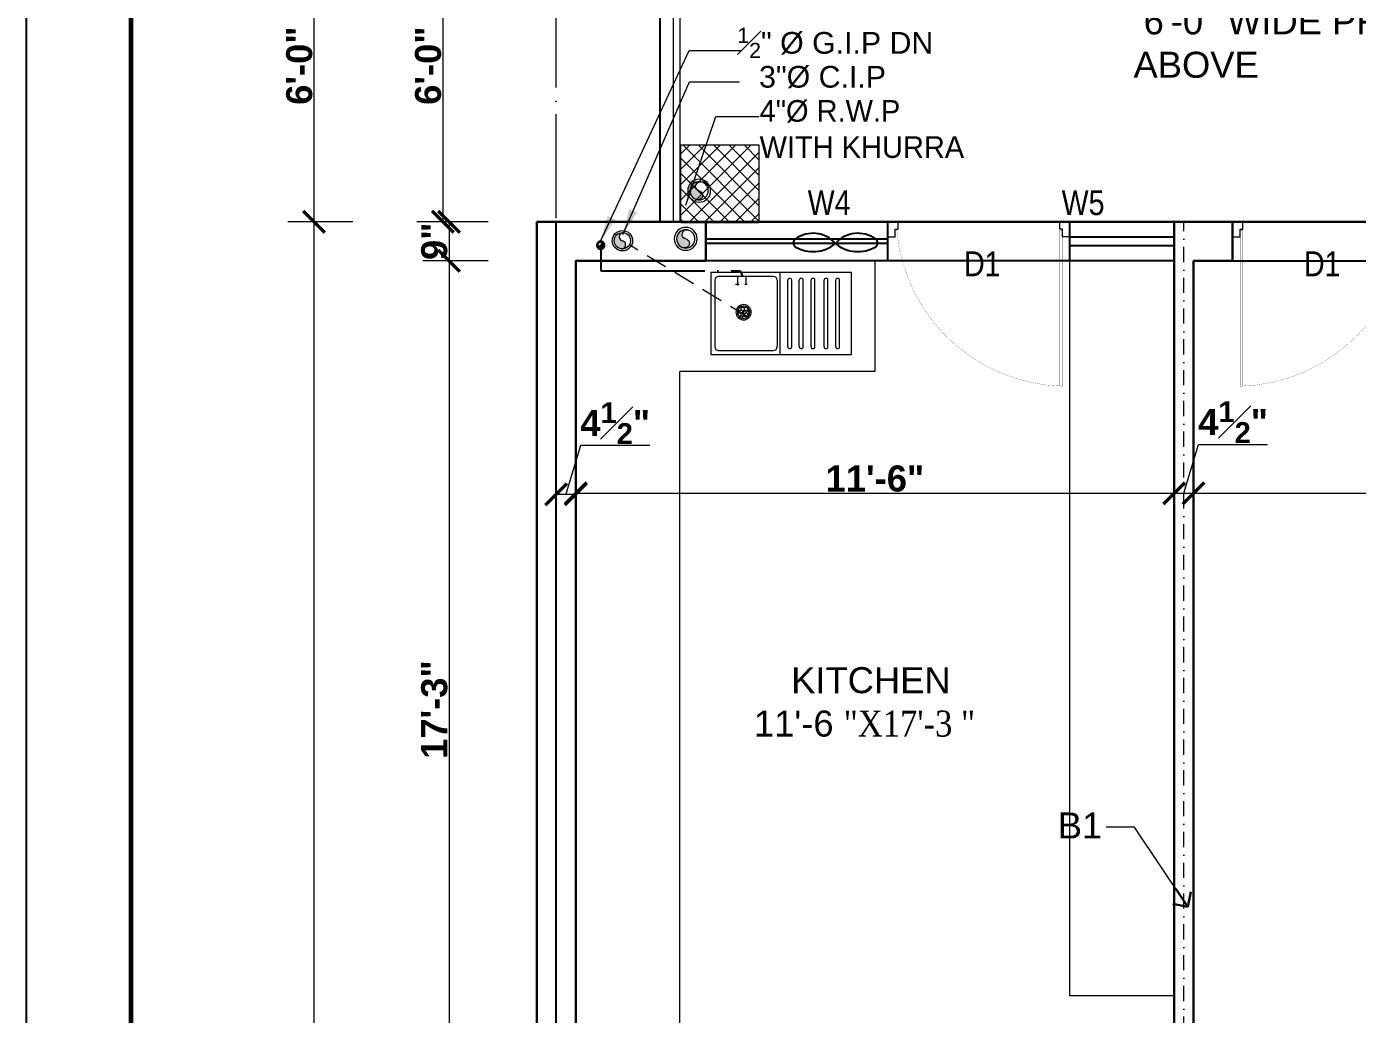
# Model space of a CAD drawing. Header units: feet. Extents: x 18471 to 30550, y -13540 to -11719.
# Drawn here: x 20520.5 to 20827.5, y -12748.4 to -12520.7 of the extents above; entities that cross this region are included whole.
import ezdxf

# ---------------------------------------------------------------- set-up
doc = ezdxf.new("R2010")
doc.units = ezdxf.units.FT
doc.header["$MEASUREMENT"] = 0
doc.header["$PDMODE"] = 2
for name, pattern in [('ACAD_ISO04W100', [30, 24, -3, 0, -3]), ('DASHDOT', [1, 0.5, -0.25, 0, -0.25]), ('DASHED', [0.75, 0.5, -0.25])]:
    doc.linetypes.add(name, pattern=pattern)
doc.layers.get('0').update_dxf_attribs({"lineweight": 30})
for name, color, linetype, lineweight in [('BEAM', 3, 'Continuous', 15), ('center line', 253, 'ACAD_ISO04W100', 5), ('CWS', 94, 'Continuous', 9), ('DIM', 7, 'Continuous', 18), ('DOOR', 32, 'Continuous', 13), ('FIX', 212, 'Continuous', 13), ('Flooring', 160, 'Continuous', 15), ('HATCH', 9, 'Continuous', 20), ('JOINERY TEXT', 193, 'Continuous', 0), ('P-SOIL', 6, 'Continuous', 18), ('P-WASTE', 130, 'Continuous', 18), ('PL-C.W.S', 90, 'ACAD_ISO04W100', 25), ('PLANTERS', 58, 'Continuous', 13), ('pub health ser', 22, 'Continuous', 30), ('SANTRY TEXT', 174, 'Continuous', 9), ('TEXT', 7, 'Continuous', 30), ('WALL', 10, 'Continuous', 30), ('wall 2', 7, 'Continuous', 40)]:
    doc.layers.add(name, color=color, linetype=linetype, lineweight=lineweight)
doc.layers.add('BLK_1_FLR_1_BLT_UP_AREA', color=25, linetype='Continuous', true_color=0x995f4c, plot=False)
doc.layers.add('BLK_1_FLR_1_CHAJJA', color=7, linetype='Continuous')
doc.layers.add('W2', color=173, linetype='Continuous')
doc.layers.add('BLK_1_FLR_1_KITCHEN', color=4, linetype='Continuous', plot=False)
doc.layers.add('BLK_1_FLR_1_REGULAR_ROOM_1', color=1, linetype='Continuous', plot=False)
doc.styles.add('AR. TEXT 01', font='arialbd.ttf')
doc.styles.add('DIM TEXT', font='GOTHIC.TTF', dxfattribs={"height": 5})
doc.styles.add('p.h tex', font='techb___.ttf')
doc.styles.add('PLUMBING', font='gbeitc.shx', dxfattribs={"height": 550})
doc.styles.get("Standard").update_dxf_attribs({"font": 'ARIALN.TTF'})
doc.styles.add('TEX02', font='GARA.TTF')
doc.dimstyles.new('DIM 50', dxfattribs={"dimtxt": 6, "dimasz": 3, "dimexe": 6, "dimexo": 4, "dimgap": 0.3125, "dimtad": 1, "dimzin": 3, "dimdsep": 46, "dimlunit": 4, "dimtxsty": 'AR. TEXT 01', "dimblk": 'DOT', "dimcen": 0.09, "dimclrd": 5, "dimclre": 5, "dimclrt": 5, "dimazin": 0, "dimtfac": 0.8, "dimtofl": 0, "dimtmove": 1, "dimatfit": 3, "dimfxl": 6, "dimfxlon": 1, "dimfrac": 1, "dimtolj": 1, "dimtzin": 0, "dimlwd": -1, "dimlwe": -1, "dimarcsym": 1})
doc.dimstyles.new('STANDARD$7', dxfattribs={"dimtxt": 400, "dimasz": 400, "dimexe": 50, "dimexo": 0, "dimgap": 100, "dimtad": 0, "dimdec": 0, "dimzin": 0, "dimdsep": 46, "dimtxsty": 'PLUMBING', "dimcen": 0, "dimdle": 50, "dimse1": 1, "dimse2": 1, "dimclrd": 256, "dimclre": 63, "dimclrt": 256, "dimadec": 0, "dimazin": 0, "dimtfac": 1, "dimtdec": 0, "dimtofl": 0, "dimtmove": 0, "dimatfit": 3, "dimldrblk": 'OPEN90', "dimfxl": 1, "dimtolj": 1, "dimtzin": 0, "dimlwd": -1, "dimlwe": -1, "dimarcsym": 0})

# ---------------------------------------------------------------- blocks, each defined once
blk = doc.blocks.new('ghhj')
at = {"layer": 'FIX'}
for p, q in [((-120.7944900851553, -5033.680876790927), (-120.7944900851553, -5069.680876790926)), ((-99.7944900851553, -5033.680876790927), (-120.7944900851553, -5033.680876790927)), ((-120.7944900851553, -5033.680876790927), (-120.7944900851553, -5040.555241967307)), ((-119.7944900851553, -5035.680876790927), (-119.7944900851553, -5049.680876790927)), ((-101.7944900851553, -5034.680876790927), (-118.7944900851553, -5034.680876790927)), ((-100.7944900851553, -5049.680876790927), (-100.7944900851553, -5035.680876790927)), ((-99.7944900851553, -5069.680876790926), (-99.7944900851553, -5033.680876790927)), ((-102.7523588068679, -5040.03321162785), (-102.7523588068679, -5040.904870218167)), ((-100.7944900851553, -5040.470543009742), (-103.0852727512383, -5040.470543009742)), ((-102.7523588068679, -5042.680876790927), (-102.8205533880254, -5042.680876790927)), ((-102.7523588068679, -5042.384141292362), (-102.7523588068679, -5042.988281246107)), ((-100.7944900851553, -5042.680876790927), (-102.7523588068679, -5042.680876790927)), ((-102.7523588068679, -5042.988281246107), (-102.7523588068679, -5042.988281246107)), ((-120.7944900851553, -5051.402762020049), (-99.7944900851553, -5051.402762020049)), ((-101.7944900851553, -5050.680876790927), (-118.7944900851553, -5050.680876790927)), ((-118.7944900851553, -5053.402762020049), (-101.7944900851548, -5053.402762020049)), ((-118.7944900851553, -5054.402762020049), (-101.7944900851548, -5054.402762020049)), ((-118.7944900851553, -5056.346803588344), (-101.7944900851548, -5056.346803588344)), ((-118.7944900851553, -5057.346803588345), (-101.7944900851548, -5057.346803588345)), ((-118.7944900851553, -5059.346803588344), (-101.7944900851548, -5059.346803588344)), ((-118.7944900851553, -5060.346803588345), (-101.7944900851548, -5060.346803588345)), ((-118.7944900851553, -5062.680876790927), (-101.7944900851548, -5062.680876790927)), ((-118.7944900851553, -5063.680876790927), (-101.7944900851548, -5063.680876790927)), ((-118.7944900851553, -5065.680876790927), (-101.7944900851548, -5065.680876790927)), ((-118.7944900851553, -5066.680876790927), (-101.7944900851548, -5066.680876790927)), ((-120.7944900851553, -5069.680876790926), (-99.7944900851553, -5069.680876790926))]:
    blk.add_line(p, q, dxfattribs=at)
blk.add_circle((-110.2944900851553, -5042.680876790927), 0.8, dxfattribs=at)
for centre, radius, start, end in [((-118.7944900851553, -5035.680876790927), 1, 90, 180), ((-101.7944900851553, -5035.680876790927), 1, 0, 90), ((-118.7944900851553, -5049.680876790927), 1, 180, 270), ((-101.7944900851553, -5049.680876790927), 1, 270, 0), ((-118.7944900851553, -5053.902762020047), 0.5, 90, 270), ((-101.7944900851548, -5053.902762020047), 0.5, 270, 90), ((-118.7944900851553, -5056.846803588344), 0.5, 90, 270), ((-101.7944900851548, -5056.846803588344), 0.5, 270, 90), ((-118.7944900851553, -5059.846803588344), 0.5000000000000142, 90, 270), ((-101.7944900851548, -5059.846803588344), 0.5000000000000142, 270, 90), ((-118.7944900851553, -5063.180876790926), 0.5, 90, 270), ((-101.7944900851548, -5063.180876790926), 0.5, 270, 90), ((-118.7944900851553, -5066.180876790927), 0.5, 90, 270), ((-101.7944900851548, -5066.180876790927), 0.5, 270, 90)]:
    blk.add_arc(centre, radius, start, end, dxfattribs=at)
blk = doc.blocks.new('_ArchTick')
at = {"color": 0, "linetype": 'ByBlock', "const_width": 0.15}
blk.add_lwpolyline([(-0.5, -0.5), (0.5, 0.5)], dxfattribs=at)
blk = doc.blocks.new('*D141')
at = {"layer": 'Defpoints', "color": 0, "ltscale": 5, "transparency": 16777216}
for p in [(20666.68114544763, -12493.65837288), (20616.53143201196, -12565.65837287716), (20668.68114544765, -12565.65837287716)]:
    blk.add_point(p, dxfattribs=at)
at = {"layer": 'DIM', "ltscale": 5, "transparency": 16777216}
for p, q in [((20625.53143201196, -12493.65837288), (20610.53143201196, -12493.65837288)), ((20616.53143201196, -12493.65837288), (20616.53143201196, -12565.65837287716)), ((20625.53143201196, -12565.65837287716), (20610.53143201196, -12565.65837287716))]:
    blk.add_line(p, q, dxfattribs=at)
at = {"layer": 'DIM', "ltscale": 5, "transparency": 16777216, "xscale": 5, "yscale": 5, "zscale": 5}
for p, rotation in [((20616.53143201196, -12493.65837288), 90), ((20616.53143201196, -12565.65837287716), 270)]:
    blk.add_blockref('_ArchTick', p, dxfattribs=dict(at, rotation=rotation))
at = {"layer": 'DIM', "ltscale": 5, "transparency": 16777216, "insert": (20613.15549408562, -12529.65837287858), "char_height": 6, "attachment_point": 5, "rotation": 90, "style": 'AR. TEXT 01'}
blk.add_mtext('\\A1;6\'-0"', dxfattribs=at)
blk = doc.blocks.new('*D142')
at = {"layer": 'Defpoints', "color": 0, "ltscale": 5, "transparency": 16777216}
for p in [(20668.68114544765, -12565.65837287716), (20617.96261338451, -12574.65837287714), (20654.33705230996, -12574.65837287714)]:
    blk.add_point(p, dxfattribs=at)
at = {"layer": 'DIM', "ltscale": 5, "transparency": 16777216}
for p, q in [((20626.96261338452, -12565.65837287716), (20611.96261338452, -12565.65837287716)), ((20617.96261338451, -12565.65837287716), (20617.96261338451, -12574.65837287714)), ((20626.96261338452, -12574.65837287714), (20611.96261338452, -12574.65837287714))]:
    blk.add_line(p, q, dxfattribs=at)
at = {"layer": 'DIM', "ltscale": 5, "transparency": 16777216, "xscale": 5, "yscale": 5, "zscale": 5}
for p, rotation in [((20617.96261338451, -12565.65837287716), 90), ((20617.96261338451, -12574.65837287714), 270)]:
    blk.add_blockref('_ArchTick', p, dxfattribs=dict(at, rotation=rotation))
at = {"layer": 'DIM', "ltscale": 5, "transparency": 16777216, "insert": (20614.58462907346, -12570.15837287716), "char_height": 6, "attachment_point": 5, "rotation": 90, "style": 'AR. TEXT 01'}
blk.add_mtext('\\A1;9"', dxfattribs=at)
blk = doc.blocks.new('*D143')
at = {"layer": 'Defpoints', "color": 0, "ltscale": 5, "transparency": 16777216}
for p in [(20654.33705230997, -12574.65837287714), (20617.96261338455, -12781.65837287998), (20665.18114544765, -12781.65837287998)]:
    blk.add_point(p, dxfattribs=at)
at = {"layer": 'DIM', "ltscale": 5, "transparency": 16777216}
for p, q in [((20626.96261338455, -12574.65837287714), (20611.96261338455, -12574.65837287714)), ((20617.96261338455, -12574.65837287714), (20617.96261338455, -12781.65837287998)), ((20626.96261338455, -12781.65837287998), (20611.96261338455, -12781.65837287998))]:
    blk.add_line(p, q, dxfattribs=at)
at = {"layer": 'DIM', "ltscale": 5, "transparency": 16777216, "xscale": 5, "yscale": 5, "zscale": 5}
for p, rotation in [((20617.96261338455, -12574.65837287714), 90), ((20617.96261338455, -12781.65837287998), 270)]:
    blk.add_blockref('_ArchTick', p, dxfattribs=dict(at, rotation=rotation))
at = {"layer": 'DIM', "ltscale": 5, "transparency": 16777216, "insert": (20614.58667545821, -12678.15837287857), "char_height": 6, "attachment_point": 5, "rotation": 90, "style": 'AR. TEXT 01'}
blk.add_mtext('\\A1;17\'-3"', dxfattribs=at)
blk = doc.blocks.new('*D161')
at = {"layer": 'Defpoints', "color": 0, "transparency": 16777216}
for p in [(20666.68114544762, -12493.65837288), (20586.81777401278, -12565.65837287715), (20668.68114544764, -12565.65837287715)]:
    blk.add_point(p, dxfattribs=at)
at = {"layer": 'DIM', "ltscale": 5, "transparency": 16777216}
for p, q in [((20595.81777401278, -12493.65837288), (20580.81777401278, -12493.65837288)), ((20586.81777401278, -12493.65837288), (20586.81777401278, -12565.65837287715)), ((20595.81777401278, -12565.65837287715), (20580.81777401278, -12565.65837287715))]:
    blk.add_line(p, q, dxfattribs=at)
at = {"layer": 'DIM', "transparency": 16777216, "xscale": 5, "yscale": 5, "zscale": 5}
for p, rotation in [((20586.81777401278, -12493.65837288), 90), ((20586.81777401278, -12565.65837287715), 270)]:
    blk.add_blockref('_ArchTick', p, dxfattribs=dict(at, rotation=rotation))
at = {"layer": 'DIM', "transparency": 16777216, "insert": (20583.44527401278, -12529.65837287857), "char_height": 6, "attachment_point": 5, "rotation": 90, "style": 'AR. TEXT 01'}
blk.add_mtext('\\A1;6\'-0"', dxfattribs=at)
blk = doc.blocks.new('*D162')
at = {"layer": 'Defpoints', "color": 0, "ltscale": 5, "transparency": 16777216}
for p in [(20668.68114544765, -12565.65837287716), (20586.81777401284, -12988.65837288003), (20638.18114544763, -12988.65837288003)]:
    blk.add_point(p, dxfattribs=at)
at = {"layer": 'DIM', "ltscale": 5, "transparency": 16777216}
for p, q in [((20595.81777401284, -12565.65837287716), (20580.81777401284, -12565.65837287716)), ((20586.81777401284, -12565.65837287716), (20586.81777401284, -12988.65837288003)), ((20595.81777401284, -12988.65837288003), (20580.81777401284, -12988.65837288003))]:
    blk.add_line(p, q, dxfattribs=at)
at = {"layer": 'DIM', "ltscale": 5, "transparency": 16777216, "xscale": 5, "yscale": 5, "zscale": 5}
for p, rotation in [((20586.81777401284, -12565.65837287716), 90), ((20586.81777401284, -12988.65837288003), 270)]:
    blk.add_blockref('_ArchTick', p, dxfattribs=dict(at, rotation=rotation))
at = {"layer": 'DIM', "ltscale": 5, "transparency": 16777216, "insert": (20583.4418360865, -12777.1583728786), "char_height": 6, "attachment_point": 5, "rotation": 90, "style": 'AR. TEXT 01'}
blk.add_mtext('\\A1;35\'-3"', dxfattribs=at)
blk = doc.blocks.new('*D168')
at = {"layer": 'Defpoints', "color": 0, "transparency": 16777216}
for p in [(21001.18114544762, -12430.77846358907), (21001.18114544762, -12558.51330703618), (20642.68114544762, -12565.65837287717)]:
    blk.add_point(p, dxfattribs=at)
at = {"layer": 'DIM', "ltscale": 5, "transparency": 16777216}
for p, q in [((20642.68114544762, -12439.77846358907), (20642.68114544762, -12424.77846358907)), ((21001.18114544762, -12439.77846358907), (21001.18114544762, -12424.77846358907)), ((20642.68114544762, -12430.77846358907), (21001.18114544762, -12430.77846358907))]:
    blk.add_line(p, q, dxfattribs=at)
at = {"layer": 'DIM', "transparency": 16777216, "xscale": 5, "yscale": 5, "zscale": 5, "rotation": 180}
blk.add_blockref('_ArchTick', (20642.68114544762, -12430.77846358907), dxfattribs=at)
at = {"layer": 'DIM', "transparency": 16777216, "xscale": 5, "yscale": 5, "zscale": 5}
blk.add_blockref('_ArchTick', (21001.18114544762, -12430.77846358907), dxfattribs=at)
at = {"layer": 'DIM', "transparency": 16777216, "insert": (20821.93114544762, -12425.59456358907), "char_height": 6, "attachment_point": 5, "style": 'AR. TEXT 01'}
blk.add_mtext('\\A1;29\'-10{\\H0.800000x;\\S1#2;}"', dxfattribs=at)
blk = doc.blocks.new('*D170')
at = {"layer": 'Defpoints', "color": 0, "ltscale": 5, "transparency": 16777216}
for p in [(21227.68114544762, -12404.7890254763), (21227.68114544762, -12556.33949283584), (20642.68114544762, -12602.67774282329)]:
    blk.add_point(p, dxfattribs=at)
at = {"layer": 'DIM', "ltscale": 5, "transparency": 16777216}
for p, q in [((20642.68114544762, -12413.7890254763), (20642.68114544762, -12398.7890254763)), ((21227.68114544762, -12413.7890254763), (21227.68114544762, -12398.7890254763)), ((20642.68114544762, -12404.7890254763), (21227.68114544762, -12404.7890254763))]:
    blk.add_line(p, q, dxfattribs=at)
at = {"layer": 'DIM', "ltscale": 5, "transparency": 16777216, "xscale": 5, "yscale": 5, "zscale": 5, "rotation": 180}
blk.add_blockref('_ArchTick', (20642.68114544762, -12404.7890254763), dxfattribs=at)
at = {"layer": 'DIM', "ltscale": 5, "transparency": 16777216, "xscale": 5, "yscale": 5, "zscale": 5}
blk.add_blockref('_ArchTick', (21227.68114544762, -12404.7890254763), dxfattribs=at)
at = {"layer": 'DIM', "ltscale": 5, "transparency": 16777216, "insert": (20935.18114544762, -12401.41104116525), "char_height": 6, "attachment_point": 5, "style": 'AR. TEXT 01'}
blk.add_mtext('\\A1;48\'-9"', dxfattribs=at)
blk = doc.blocks.new('*D171')
at = {"layer": 'Defpoints', "color": 0, "transparency": 16777216}
for p in [(20647.1811454476, -12628.50806943319), (20642.68114544762, -12636.2597767938), (20647.1811454476, -12636.2597767938)]:
    blk.add_point(p, dxfattribs=at)
at = {"layer": 'DIM', "ltscale": 5, "transparency": 16777216}
for p, q in [((20648.31609297525, -12617.22491943319), (20644.93114544761, -12628.50806943319)), ((20664.25709297525, -12617.22491943319), (20648.31609297525, -12617.22491943319)), ((20642.68114544762, -12632.2597767938), (20642.68114544762, -12622.50806943319)), ((20647.1811454476, -12632.2597767938), (20647.1811454476, -12622.50806943319)), ((20642.68114544762, -12628.50806943319), (20647.1811454476, -12628.50806943319))]:
    blk.add_line(p, q, dxfattribs=at)
at = {"layer": 'DIM', "transparency": 16777216, "xscale": 5, "yscale": 5, "zscale": 5, "rotation": 180}
blk.add_blockref('_ArchTick', (20642.68114544762, -12628.50806943319), dxfattribs=at)
at = {"layer": 'DIM', "transparency": 16777216, "xscale": 5, "yscale": 5, "zscale": 5}
blk.add_blockref('_ArchTick', (20647.1811454476, -12628.50806943319), dxfattribs=at)
at = {"layer": 'DIM', "transparency": 16777216, "insert": (20656.28659297525, -12612.09801943319), "char_height": 6, "attachment_point": 5, "style": 'AR. TEXT 01'}
blk.add_mtext('\\A1;4{\\H0.800000x;\\S1#2;}"', dxfattribs=at)
blk = doc.blocks.new('*D172')
at = {"layer": 'Defpoints', "color": 0, "ltscale": 5, "transparency": 16777216}
for p in [(20785.1811454476, -12628.28146184822), (20647.1811454476, -12636.03316920884), (20785.1811454476, -12650.87721474817)]:
    blk.add_point(p, dxfattribs=at)
at = {"layer": 'DIM', "ltscale": 5, "transparency": 16777216}
for p, q in [((20647.1811454476, -12632.03316920884), (20647.1811454476, -12622.28146184822)), ((20785.1811454476, -12637.28146184822), (20785.1811454476, -12622.28146184822)), ((20647.1811454476, -12628.28146184822), (20785.1811454476, -12628.28146184822))]:
    blk.add_line(p, q, dxfattribs=at)
at = {"layer": 'DIM', "ltscale": 5, "transparency": 16777216, "xscale": 5, "yscale": 5, "zscale": 5, "rotation": 180}
blk.add_blockref('_ArchTick', (20647.1811454476, -12628.28146184822), dxfattribs=at)
at = {"layer": 'DIM', "ltscale": 5, "transparency": 16777216, "xscale": 5, "yscale": 5, "zscale": 5}
blk.add_blockref('_ArchTick', (20785.1811454476, -12628.28146184822), dxfattribs=at)
at = {"layer": 'DIM', "ltscale": 5, "transparency": 16777216, "insert": (20716.1811454476, -12624.90552392189), "char_height": 6, "attachment_point": 5, "style": 'AR. TEXT 01'}
blk.add_mtext('\\A1;11\'-6"', dxfattribs=at)
blk = doc.blocks.new('*D173')
at = {"layer": 'Defpoints', "color": 0, "ltscale": 5, "transparency": 16777216}
for p in [(20789.68114544761, -12628.28146184822), (20785.18114544761, -12650.87721474817), (20789.68114544761, -12658.1208960263)]:
    blk.add_point(p, dxfattribs=at)
at = {"layer": 'DIM', "ltscale": 5, "transparency": 16777216}
for p, q in [((20787.43114544761, -12628.28146184822), (20790.81766403561, -12616.9930665549)), ((20790.81766403561, -12616.9930665549), (20806.76981273956, -12616.9930665549)), ((20785.18114544761, -12637.28146184822), (20785.18114544761, -12622.28146184822)), ((20789.68114544761, -12637.28146184822), (20789.68114544761, -12622.28146184822)), ((20785.18114544761, -12628.28146184822), (20789.68114544761, -12628.28146184822))]:
    blk.add_line(p, q, dxfattribs=at)
at = {"layer": 'DIM', "ltscale": 5, "transparency": 16777216, "xscale": 5, "yscale": 5, "zscale": 5, "rotation": 180}
blk.add_blockref('_ArchTick', (20785.18114544761, -12628.28146184822), dxfattribs=at)
at = {"layer": 'DIM', "ltscale": 5, "transparency": 16777216, "xscale": 5, "yscale": 5, "zscale": 5}
blk.add_blockref('_ArchTick', (20789.68114544761, -12628.28146184822), dxfattribs=at)
at = {"layer": 'DIM', "ltscale": 5, "transparency": 16777216, "insert": (20798.79373838758, -12611.86092126159), "char_height": 6, "attachment_point": 5, "style": 'AR. TEXT 01'}
blk.add_mtext('\\A1;4{\\H0.8x;\\S1#2;}"', dxfattribs=at)
blk = doc.blocks.new('*D174')
at = {"layer": 'Defpoints', "color": 0, "ltscale": 5, "transparency": 16777216}
for p in [(20927.68114544764, -12628.28146184822), (20927.68114544764, -12647.12126941966), (20789.68114544761, -12658.1208960263)]:
    blk.add_point(p, dxfattribs=at)
at = {"layer": 'DIM', "ltscale": 5, "transparency": 16777216}
for p, q in [((20789.68114544761, -12637.28146184822), (20789.68114544761, -12622.28146184822)), ((20927.68114544764, -12637.28146184822), (20927.68114544764, -12622.28146184822)), ((20789.68114544761, -12628.28146184822), (20927.68114544764, -12628.28146184822))]:
    blk.add_line(p, q, dxfattribs=at)
at = {"layer": 'DIM', "ltscale": 5, "transparency": 16777216, "xscale": 5, "yscale": 5, "zscale": 5, "rotation": 180}
blk.add_blockref('_ArchTick', (20789.68114544761, -12628.28146184822), dxfattribs=at)
at = {"layer": 'DIM', "ltscale": 5, "transparency": 16777216, "xscale": 5, "yscale": 5, "zscale": 5}
blk.add_blockref('_ArchTick', (20927.68114544764, -12628.28146184822), dxfattribs=at)
at = {"layer": 'DIM', "ltscale": 5, "transparency": 16777216, "insert": (20858.68114544763, -12624.90552392189), "char_height": 6, "attachment_point": 5, "style": 'AR. TEXT 01'}
blk.add_mtext('\\A1;11\'-6"', dxfattribs=at)
blk = doc.blocks.new('A$Cb508cf72')
at = {"layer": 'DOOR'}
for points in [[(1.593954704861969, 31.97784954943927), (1.593954704861969, 33.65484954940621), (2.1666480381682, 33.65484954940621), (2.1666480381682, 35.22784954936651), (-1.86284451e-05, 35.22784954936651), (-1.86284451e-05, 31.97784954943927), (1.593954704861969, 31.97784954943927)], [(37.4060080396448, 31.97784954943927), (37.4060080396448, 33.65484954940621), (36.83331470633857, 33.65484954940621), (36.83331470633857, 35.22784954936651), (38.99998137295188, 35.22784954936651), (38.99998137295188, 31.97784954943927), (37.4060080396448, 31.97784954943927)]]:
    blk.add_lwpolyline(points, dxfattribs=at)
at = {"layer": 'DOOR', "const_width": 0.03635174400107}
blk.add_lwpolyline([(37.11966137299896, 33.65484954940621, -0.38341128429114), (1.68249406036921, 0.01781754833064, -0.4142135623731)], format="xyb", dxfattribs=at)
blk.add_lwpolyline([(1.68249406036921, 0.01781754833064), (1.68249406036921, 33.34024954930646), (2.19304287509294, 33.34024954930646), (2.19304287509294, 0.01781754833064)], dxfattribs=at)
blk = doc.blocks.new('RWP')
at = {"layer": 'P-SOIL'}
h = blk.add_hatch(color=7, dxfattribs=at)
edge = h.paths.add_edge_path()
edge.add_ellipse((-58225.88443678952, -118219.5594493906), major_axis=(1.494147372830069, 1.494147372830069), ratio=0.9999999999971358, start_angle=35.6182046845361, end_angle=125.618203281105)
edge.add_ellipse((-58225.88443678952, -118219.5594493906), major_axis=(1.494147372827425, 1.494147372827423), ratio=0.9999999999948398, start_angle=125.618203281105, end_angle=215.6182018617833)
edge.add_ellipse((-58226.11501198305, -118220.5921985362), major_axis=(0.7482431835796156, 0.7482431835796152), ratio=0.9999999999816468, start_angle=218.8220523718932, end_angle=392.4143515007202)
edge.add_ellipse((-58225.65386160055, -118218.5267002386), major_axis=(-0.7482431836025633, 0.7482431836025631), ratio=0.9999999999430152, start_angle=-51.1779422807781, end_angle=122.41435150089211, ccw=False)
at = {"layer": 'P-SOIL', "color": 7, "extrusion": (0, 0, -1)}
for centre, major_axis, ratio, start_param, end_param in [((-58225.88443678952, -118219.5594493906), (1.867684216040422, 1.867684216040422), 0.99999999999517, 3.926990816989658, 10.21017612416924), ((-58225.88443678952, -118219.5594493906), (-1.494147372831555, 1.494147372831555), 0.9999999999934598, 5.497787143778865, 11.78097245095845), ((-58226.11501198302, -118220.5921985362), (-0.7482431836144129, 0.7482431836144129), 0.9999999999042399, 1.005059168248902, 4.258487346123779)]:
    blk.add_ellipse(centre, major_axis=major_axis, ratio=ratio, start_param=start_param, end_param=end_param, dxfattribs=at)
at = {"layer": 'P-SOIL', "color": 7, "extrusion": (0, 0, -0.9999999999999998)}
blk.add_ellipse((-58225.65386160053, -118218.5267002386), major_axis=(0.7482431836246272, 0.7482431836246272), ratio=0.99999999987498, start_param=2.575855494946888, end_param=5.829283672833697, dxfattribs=at)
blk = doc.blocks.new('_Dot')
at = {"color": 0, "linetype": 'ByBlock', "lineweight": -2}
blk.add_line((-0.5, 0), (-1, 0), dxfattribs=at)
at = {"color": 0, "linetype": 'ByBlock', "const_width": 0.5}
blk.add_lwpolyline([(-0.25, 0, 1), (0.25, 0, 1)], format="xyb", close=True, dxfattribs=at)
blk = doc.blocks.new('100')
at = {"layer": 'P-WASTE'}
blk.add_hatch(color=256, dxfattribs=at).paths.add_polyline_path([(0.3260249795212076, 1.973248008309383, 0.4142135551564638), (-1.973248001145293, 0.3260250230132442, 0.414213555159394), (-0.3260250724852085, -1.973247998235819, 0.9455893433159012), (-1.45519e-11, -5.457e-12, -0.9455892991167292)])
for radius in [2.499999999999999, 1.999999999999998]:
    blk.add_circle((2.12549e-09, -3.00588e-09), radius, dxfattribs=at)
for centre, start, end in [((0.21823989284348, 0.9774991942531398), 71.00664796697363, 257.4143515063175), ((-0.21823989285076, -0.97749919425223), 251.0066479669736, 77.41435150631733)]:
    blk.add_arc(centre, 1.001565437499833, start, end, dxfattribs=at)
blk = doc.blocks.new('SDSD')
at = {"layer": 'P-WASTE'}
h = blk.add_hatch(dxfattribs=at)
h.set_pattern_fill('HONEY', color=1, scale=5, angle=89.99999999999999, style=0)
h.set_pattern_definition([(90, (-50211.70994705233, 107515.0274732832), (-0.9610410944236026, 1.664572011413838), [1.109714674275892, -2.219429348551784]), (210.0000000065067, (-50211.70994705233, 107515.0274732832), (-0.9610411007230739, -1.664572007776834), [1.109714674057612, -2.219429348115224]), (149.9999999934931, (-50211.70994705233, 107515.0274732832), (-1.922082195146676, 3.6370019e-09), [-2.219429348115224, 1.109714674057612])])
edge = h.paths.add_edge_path()
edge.add_ellipse((782.6991829816105, -7166.742797922514), major_axis=(2.510997668090563, 2.510997668090568), ratio=0.9999999999971002, start_angle=0, end_angle=360, ccw=False)
at = {"layer": 'P-WASTE', "extrusion": (0, 0, -1)}
for centre, major_axis, ratio, start_param, end_param in [((782.6991829816105, -7166.742797922309), (3.113637108428522, 3.113637108428522), 0.99999999999766, 3.141592653458931, 9.424777960638515), ((782.6991829816105, -7166.742797922514), (3.113637108428516, 3.113637108428521), 0.9999999999953298, 3.141592653458931, 9.424777960638515), ((782.6991829816105, -7166.742797922309), (2.510997668090565, 2.510997668090568), 0.9999999999971, 3.141592653459396, 9.424777960638982), ((782.6991829816105, -7166.742797922514), (2.510997668090565, 2.510997668090568), 0.9999999999971, 3.141592653459396, 9.424777960638982)]:
    blk.add_ellipse(centre, major_axis=major_axis, ratio=ratio, start_param=start_param, end_param=end_param, dxfattribs=at)
blk = doc.blocks.new('DF DF')
at = {"layer": 'PL-C.W.S', "ltscale": 2}
h = blk.add_hatch(dxfattribs=at)
h.set_pattern_fill('JIS_LC_20', color=256, scale=0.00030976, style=0)
h.set_pattern_definition([(135.0000000015881, (-713.6371133431317, -1892.405334894047), (0.0045997013275512, 0.0045997013272962), []), (135.0000000015881, (-713.6372434423317, -1892.405334894047), (0.0045997013275512, 0.0045997013272962), [])])
edge = h.paths.add_edge_path()
edge.add_ellipse((-1141.155969474507, -1786.047756641909), major_axis=(-0.0172638459292222, 3.67380965955e-05), ratio=0.9999999999448315, start_angle=109.7335148373989, end_angle=250.5103398213486)
edge.add_ellipse((-1141.150174988148, -1786.064019041909), major_axis=(-0.0325247972641925, 1.33438009235e-05), ratio=0.9999999999445645, start_angle=180.0235064780413, end_angle=270.02350647804116, ccw=False)
edge.add_ellipse((-1141.150174988148, -1786.064019041909), major_axis=(0.0325247727854484, 4.20759883691e-05), ratio=0.9999999999445631, start_angle=269.92587879808355, end_angle=359.9258787994174, ccw=False)
edge.add_ellipse((-1141.143692296203, -1786.080281441909), major_axis=(0.0175068814637724, 7.0747587468e-06), ratio=0.9999999999445439, start_angle=111.71059004010041, end_angle=248.24310202751678, ccw=False)
at = {"layer": 'PL-C.W.S', "ltscale": 2, "extrusion": (0, 0, -1)}
for centre, major_axis, ratio, start_param, end_param in [((-1141.150174988148, -1786.064019041909), (0.0403307360506055, 3.58698504617e-05), 0.99999999994456, 3.142482045763561, 9.425667352943147), ((-1141.150174988148, -1786.064019041909), (0.0325247258547981, 6.94492913112e-05), 0.9999999999445602, 3.14372792710681, 9.426913234286395), ((-1141.143692296203, -1786.080281441909), (-0.0175068160262084, 4.83866055586e-05), 0.9999999999442701, -1.194234800505054, 1.188707069907176), ((-1141.157000834208, -1786.047895540491), (0.0175068160262084, -4.83866055586e-05), 0.9999999999442701, -1.194234800505054, 1.188707069907176)]:
    blk.add_ellipse(centre, major_axis=major_axis, ratio=ratio, start_param=start_param, end_param=end_param, dxfattribs=at)
blk = doc.blocks.new('SWFEFF')
at = {"layer": 'wall 2', "color": 5, "lineweight": 25, "ltscale": 5}
for centre, radius, start, end in [((-258555.0844647887, -43817.11445744663), 4.170635699727545, 125.9138112812835, 232.2917208341556), ((-258541.7183736895, -43834.97410130199), 26.47758639121562, 41.21677261851282, 126.6697224248475), ((-258501.8843248699, -43834.97410130199), 26.47758639121562, 53.33027757539385, 138.7832273808153), ((-258488.5182337707, -43817.11445744663), 4.170635699727545, 307.7082791660243, 54.08618871891192), ((-258541.7183736895, -43794.13984514807), 30.71941671485702, 238.7922875635669, 310.417536066181), ((-258501.8843248699, -43794.13984514807), 30.71941671485702, 229.5824639336302, 301.2077124357013)]:
    blk.add_arc(centre, radius, start, end, dxfattribs=at)
blk = doc.blocks.new('_Open90')
at = {"color": 0, "linetype": 'ByBlock', "lineweight": -2}
for p, q in [((0, 0), (-1, 0)), ((-0.5, 0.5), (0, 0)), ((0, 0), (-0.5, -0.5))]:
    blk.add_line(p, q, dxfattribs=at)
blk = doc.blocks.new('A$C3772fbca')
at = {"layer": 'BEAM', "linetype": 'DASHDOT', "ltscale": 7}
blk.add_line((144.749997237479, 216.0000007659837), (144.749997237479, 630.0000007659693), dxfattribs=at)
at = {"layer": 'BEAM', "ltscale": 25, "insert": (115.6806445283, 493.7788376312234), "char_height": 6, "width": 8.05567011190942, "attachment_point": 1, "style": 'DIM TEXT'}
blk.add_mtext('\\A1;{\\fArial|b0|i0|c0|p34;B1}', dxfattribs=at)
at = {"layer": 'BEAM', "ltscale": 25}
blk.add_leader([(145.6658440980245, 472.0159440245041), (133.3472479486954, 490.3731489591296), (126.8542081721243, 490.3885130740816)], dimstyle='STANDARD$7', override={"dimasz": 5}, dxfattribs=at)

msp = doc.modelspace()

# ---------------------------------------------------------------- hatches: boundary and pattern name
at = {"layer": 'pub health ser', "lineweight": 0, "true_color": 0x939598}
h = msp.add_hatch(dxfattribs=at)
h.set_pattern_fill('ANSI37', color=252, scale=20, angle=-90.00000000000001, style=0)
h.set_pattern_definition([(-45.00000000000006, (-3011.858799056641, 46473.45542718216), (1.767766952966369, 1.767766952966367), []), (44.99999999999995, (-3011.858799056641, 46473.45542718216), (-1.767766952966367, 1.767766952966369), [])])
h.paths.add_polyline_path([(20689.42988303953, -12565.92991175297), (20689.42988303955, -12547.92991175297), (20671.42988303955, -12547.92991175295), (20671.42988303955, -12565.92991175295)])
edge = h.paths.add_edge_path(flags=16)
edge.add_ellipse((20679.75433022919, -12556.36793872352), major_axis=(0.7482431836542677, 0.7482431836542677), ratio=0.999999999800657, start_angle=51.17794786418325, end_angle=63.99335204062713)
edge.add_ellipse((20679.98490542271, -12557.4006878691), major_axis=(1.494147372824954, 1.494147372824954), ratio=1, start_angle=54.38179825586201, end_angle=60.789499034851985, ccw=False)

# ---------------------------------------------------------------- linework, layer by layer
at = {"color": 3, "lineweight": 25}
msp.add_line((20520.54321050065, -13379.53022394625), (20520.54321050065, -11849.53159030595), dxfattribs=at)
at = {"layer": 'BLK_1_FLR_1_BLT_UP_AREA', "color": 25, "elevation": 0.02260156391333}
msp.add_lwpolyline([(20642.68114544762, -12565.65837287717), (21001.18114544762, -12565.65837287717), (21001.18114544757, -12520.65837288002), (21227.68114544762, -12520.65837288002), (21227.68114544609, -12988.65837288002), (21155.68114544763, -12988.65837288003), (21155.68114544762, -13204.65837288005), (21035.68114544762, -13204.65837288003), (21035.68114544762, -12988.65837288003), (20642.68114544762, -12988.65837288002), (20642.68114544762, -12565.65837287717)], dxfattribs=at)
at = {"layer": 'BLK_1_FLR_1_CHAJJA', "elevation": 0.02260156391333}
msp.add_lwpolyline([(20666.63865894853, -12565.65837287713), (20666.63865894853, -12493.65837288001), (21001.13865894853, -12493.65837288002), (21001.13865894853, -12448.65837288002), (21203.68114544762, -12448.65837288002), (21203.68114544762, -12520.65837288002), (21001.13865894853, -12520.65837288002), (21001.13865894855, -12565.65837288002), (20666.63865894853, -12565.65837287713)], dxfattribs=at)
at = {"layer": 'BLK_1_FLR_1_KITCHEN', "color": 1, "elevation": 0.02260156391333}
msp.add_lwpolyline([(20647.18114544762, -12781.65837287999), (20785.1811454476, -12781.65837287999), (20785.1811454476, -12574.65837288002), (20647.18114544762, -12574.65837288002)], close=True, dxfattribs=at)
at = {"layer": 'BLK_1_FLR_1_REGULAR_ROOM_1', "color": 1, "elevation": 0.02260156391333}
msp.add_lwpolyline([(20789.6811454476, -12574.65837288002), (20927.68114544763, -12574.65837288002), (20927.68114544763, -12781.65837288), (20789.6811454476, -12781.65837288)], close=True, dxfattribs=at)
at = {"layer": 'center line'}
msp.add_line((20642.68114544762, -13196.91266858141, 0.02260156391333), (20642.68114544762, -12494.99666602638, 0.02260156391333), dxfattribs=at)
at = {"layer": 'Flooring'}
for p, q in [((20716.1811454476, -12574.65837287715, 0.02260156391333), (20716.1811454476, -12600.15837288003, 0.02260156391333)), ((20719.18114544762, -12574.65837287715, 0.02260156391333), (20719.18114544762, -12574.65837287715, 0.02260156391333)), ((20761.18114544762, -12744.15837288, 0.02260156391333), (20761.1811454476, -12574.65837287714, 0.02260156391333)), ((20671.18114544762, -12781.65837287999, 0.02260156391333), (20671.1811454476, -12600.15837288003, 0.02260156391333)), ((20716.1811454476, -12600.15837288003, 0.02260156391333), (20671.1811454476, -12600.15837288002, 0.02260156391333)), ((20785.18114544762, -12744.15837288, 0.02260156391333), (20761.18114544762, -12744.15837288, 0.02260156391333))]:
    msp.add_line(p, q, dxfattribs=at)
at = {"layer": 'P-WASTE', "linetype": 'DASHED', "ltscale": 10, "elevation": 0.02260156391333}
msp.add_lwpolyline([(20687.13965821153, -12587.758236009), (20659.55926107156, -12571.01399401303)], dxfattribs=at)
at = {"layer": 'PL-C.W.S'}
msp.add_lwpolyline([(20652.95068289516, -12571.98076457672), (20652.95068289516, -12576.97269171011), (20685.13281283905, -12576.97269171011), (20685.66289445378, -12578.26169002849)], dxfattribs=at)
at = {"layer": 'PLANTERS', "ltscale": 15}
msp.add_line((20666.68114544762, -12493.65837288, 0.02260156391333), (20666.68114544764, -12565.65837287715, 0.02260156391333), dxfattribs=at)
at = {"layer": 'PLANTERS', "ltscale": 15, "elevation": 0.02260156391333}
for points in [[(21200.68123059781, -12520.63576991744), (21200.65845669088, -12451.65837288002), (21004.18114544762, -12451.65837288002), (21004.18114544762, -12496.65837288002), (20669.68114544762, -12496.65837288), (20669.68114544764, -12565.65837287715)], [(21199.1812731729, -12520.62446843616), (21199.1471123125, -12453.15837288002), (21005.68114544762, -12453.15837288002), (21005.68114544762, -12498.15837288002), (20671.18114544762, -12498.15837288), (20671.18114544764, -12565.65837287715)]]:
    msp.add_lwpolyline(points, dxfattribs=at)
at = {"layer": 'pub health ser', "color": 252, "lineweight": 0, "true_color": 0x939598, "elevation": 0.02260156391333}
msp.add_lwpolyline([(20671.42988303955, -12547.92991175297), (20689.42988303955, -12547.92991175297), (20689.42988303955, -12565.92991175296), (20671.42988303955, -12565.92991175296)], close=True, dxfattribs=at)
at = {"layer": 'W2'}
for p, q in [((20719.18114544762, -12565.65837287715, 0.02260156391333), (20677.1811454476, -12565.65837287712, 0.02260156391333)), ((20719.1811454476, -12574.65837287717, 0.02260156391333), (20719.1811454476, -12565.65837287714, 0.02260156391333)), ((20761.1811454476, -12574.65837287714, 0.02260156391333), (20761.1811454476, -12565.65837287714, 0.02260156391333)), ((20785.1811454476, -12565.65837287714, 0.02260156391333), (20761.1811454476, -12565.65837287714, 0.02260156391333)), ((20719.18114544762, -12569.65837287715, 0.02260156391333), (20677.1811454476, -12569.65837287712, 0.02260156391333)), ((20719.18114544762, -12570.65837287715, 0.02260156391333), (20677.1811454476, -12570.65837287712, 0.02260156391333)), ((20761.1811454476, -12569.15837287714, 0.02260156391333), (20785.1811454476, -12569.15837287714, 0.02260156391333)), ((20761.1811454476, -12571.15837287714, 0.02260156391333), (20785.1811454476, -12571.15837287714, 0.02260156391333)), ((20719.18114544762, -12574.65837287715, 0.02260156391333), (20677.1811454476, -12574.65837287712, 0.02260156391333)), ((20785.1811454476, -12574.65837287714, 0.02260156391333), (20761.1811454476, -12574.65837287714, 0.02260156391333))]:
    msp.add_line(p, q, dxfattribs=at)
at = {"layer": 'WALL', "color": 35, "linetype": 'Continuous', "lineweight": 60}
msp.add_line((20544.54321050061, -11873.53159030595), (20544.54321050065, -13355.53022394625), dxfattribs=at)
at = {"layer": 'WALL'}
for p, q in [((20638.18114544762, -12988.65837288003, 0.02260156391333), (20638.18114544762, -12565.65837287717, 0.02260156391333)), ((20677.1811454476, -12565.65837287715, 0.02260156391333), (20638.18114544762, -12565.65837287717, 0.02260156391333)), ((20677.1811454476, -12574.65837287714, 0.02260156391333), (20677.1811454476, -12565.65837287711, 0.02260156391333)), ((20785.18114544762, -12781.65837287998, 0.02260156391333), (20785.1811454476, -12565.65837287712, 0.02260156391333)), ((20798.6811454476, -12565.65837287715, 0.02260156391333), (20785.1811454476, -12565.65837287714, 0.02260156391333)), ((20798.6811454476, -12574.65837287714, 0.02260156391333), (20798.6811454476, -12565.65837287715, 0.02260156391333)), ((20647.18114544762, -12781.65837287996, 0.02260156391333), (20647.1811454476, -12574.65837287714, 0.02260156391333)), ((20677.1811454476, -12574.65837287714, 0.02260156391333), (20647.1811454476, -12574.65837287714, 0.02260156391333)), ((20789.68114544762, -12790.65837287998, 0.02260156391333), (20789.6811454476, -12574.65837287714, 0.02260156391333)), ((20798.6811454476, -12574.65837287714, 0.02260156391333), (20789.6811454476, -12574.65837287714, 0.02260156391333))]:
    msp.add_line(p, q, dxfattribs=at)

# ---------------------------------------------------------------- block references
at = {"ltscale": 5}
msp.add_blockref('A$C3772fbca', (20642.68114821013, -13195.65837364311, 0.02260156391333), dxfattribs=at)
at = {"layer": 'FIX', "xscale": 0.89999999999782, "yscale": 0.89999999999782, "zscale": 0.89999999999782, "rotation": 90}
msp.add_blockref('ghhj', (16148.03887736483, -12487.54664895206, 0.02260156391333), dxfattribs=at)
at = {"layer": 'HATCH', "ltscale": 5, "yscale": 1.076923076884569, "zscale": 1.076923076884569}
for p, xscale in [((20761.1811253862, -12603.59605700876, 0.02260156391333), -1.076923076884569), ((20798.681165509, -12603.59605700876, 0.02260156391333), 1.076923076884569)]:
    msp.add_blockref('A$Cb508cf72', p, dxfattribs=dict(at, xscale=xscale))
at = {"layer": 'P-WASTE'}
for name, p, xscale, yscale, zscale in [('100', (20657.95211578657, -12570.03828545153), 0.9400695655276597, 0.9400695655276597, 0.9400695655276597), ('SDSD', (20372.8145301801, -9719.815662038363, 0.02260156391333), 0.3999999999941799, 0.3999999999941799, 0.3999999999941799)]:
    msp.add_blockref(name, p, dxfattribs=dict(at, xscale=xscale, yscale=yscale, zscale=zscale))
at = {"layer": 'PL-C.W.S', "xscale": 22.60173912992468, "yscale": 22.60173912992468, "zscale": 22.60173912992468}
msp.add_blockref('DF DF', (46444.92843532419, 27797.08380792841), dxfattribs=at)
at = {"layer": 'TEXT', "lineweight": 18, "xscale": 0.25981214408161, "yscale": 0.25981214408161, "zscale": 0.25981214408161}
msp.add_blockref('SWFEFF', (87874.1953696326, -1186.332536413885, 0.02260156391333), dxfattribs=at)
at = {"layer": 'WALL'}
for p in [(78901.53552761725, 105661.0554587222, 0.02260156391333), (78898.447219941, 105649.9572100695, 0.02260156391333)]:
    msp.add_blockref('RWP', p, dxfattribs=at)

# ---------------------------------------------------------------- texts
at = {"layer": 'CWS', "ltscale": 0.2, "insert": (20684.47104174464, -12527.90255263799), "char_height": 5, "width": 71.7429229065092, "attachment_point": 7, "style": 'p.h tex'}
msp.add_mtext('\\A1;{\\fArial|b0|i0|c0|p34;\\H0.7x;\\S1#2;\\H1.429x;"\\H1x; %%C G.I.P DN}', dxfattribs=at)
at = {"layer": 'JOINERY TEXT', "char_height": 5.75, "width": 20.94494535614012, "attachment_point": 1}
for s, insert in [('\\A1;W4', (20700.68743275428, -12558.37450828207, 0.02260156391333)), ('\\A1;W5', (20759.25987404182, -12558.37450828207, 0.02260156391333)), ('\\A1;D1', (20736.74601024845, -12572.47316662752, 0.02260156391333)), ('\\A1;D1', (20815.15097486524, -12572.47316662752, 0.02260156391333))]:
    msp.add_mtext(s, dxfattribs=dict(at, insert=insert))
at = {"layer": 'SANTRY TEXT', "color": 5, "ltscale": 25, "char_height": 5, "width": 68.77202682150889, "style": 'DIM TEXT'}
for s, insert, attachment_point in [('\\A1;{\\fArial|b0|i0|c0|p34;3"%%C C.I.P}', (20718.73734433829, -12529.72800203819), 3), ('\\A1;4"%%C R.W.P\\PWITH KHURRA', (20689.59688844062, -12537.5985107535, 0.02260156391333), 1)]:
    msp.add_mtext(s, dxfattribs=dict(at, insert=insert, attachment_point=attachment_point))
at = {"layer": 'TEXT', "char_height": 6, "attachment_point": 1, "style": 'TEX02'}
for s, insert, width in [("\\A1;{\\fArial|b0|i0|c0|p34; 6'-0'' WIDE PROJ. ABOVE}", (20775.83724483716, -12516.44685403261, 0.02260156391333), 72.01010735483214), ('\\A1;\\pi41.19937;{\\fArial|b0|i0|c0|p34;KITCHEN\\P\\pi32.61045;11\'-6 \\fGaramond|b0|i0|c0|p18;\\H1.0003x;"X17\'-3 "}', (20655.67077147545, -12668.37124338238, 0.02260156391333), 117.8871354138573)]:
    msp.add_mtext(s, dxfattribs=dict(at, insert=insert, width=width))

# ---------------------------------------------------------------- dimensions: what is measured, and where the dimension line sits
at = {"layer": 'DIM', "ltscale": 5}
for base, p1, p2, picture, middle in [((21227.68114544762, -12404.7890254763, 0.02260156391333), (20642.68114544762, -12602.67774282329, 0.02260156391333), (21227.68114544762, -12556.33949283584, 0.02260156391333), '*D170', (20935.18114544762, -12401.41104116525, 0.02260156391333)), ((21001.18114544762, -12430.77846358907, 0.02260156391333), (20642.68114544762, -12565.65837287717, 0.02260156391333), (21001.18114544762, -12558.51330703618, 0.02260156391333), '*D168', (20821.93114544762, -12425.59456358907, 0.02260156391333)), ((20647.1811454476, -12628.50806943319, 0.02260156391333), (20642.68114544762, -12636.2597767938, 0.02260156391333), (20647.1811454476, -12636.2597767938, 0.02260156391333), '*D171', (20648.62859297525, -12612.09801943319, 0.02260156391333)), ((20789.68114544761, -12628.28146184822, 0.02260156391333), (20785.18114544761, -12650.87721474817, 0.02260156391333), (20789.68114544761, -12658.1208960263, 0.02260156391333), '*D173', (20791.1301640356, -12611.86092126159, 0.02260156391333)), ((20785.1811454476, -12628.28146184822, 0.02260156391333), (20647.1811454476, -12636.03316920884, 0.02260156391333), (20785.1811454476, -12650.87721474817, 0.02260156391333), '*D172', (20716.1811454476, -12624.90552392189, 0.02260156391333)), ((20927.68114544764, -12628.28146184822, 0.02260156391333), (20789.68114544761, -12658.1208960263, 0.02260156391333), (20927.68114544764, -12647.12126941966, 0.02260156391333), '*D174', (20858.68114544763, -12624.90552392189, 0.02260156391333))]:
    dim = msp.add_linear_dim(base=base, p1=p1, p2=p2, dimstyle='DIM 50', override={"dimtxt": 6, "dimasz": 5, "dimblk": 'ArchTick', "dimclrd": 256, "dimclre": 256, "dimclrt": 256, "dimfxl": 9}, dxfattribs=at)
    dim.commit()
    dim.dimension.update_dxf_attribs({"geometry": picture, "text_midpoint": middle})
for base, p1, p2, picture, middle in [((20586.81777401278, -12565.65837287715, 0.02260156391333), (20666.68114544762, -12493.65837288, 0.02260156391333), (20668.68114544764, -12565.65837287715, 0.02260156391333), '*D161', (20583.44527401278, -12529.65837287857, 0.02260156391333)), ((20616.53143201196, -12565.65837287716, 0.02260156391333), (20666.68114544762, -12493.65837288, 0.02260156391333), (20668.68114544764, -12565.65837287715, 0.02260156391333), '*D141', (20613.15549408562, -12529.65837287858, 0.02260156391333)), ((20586.81777401284, -12988.65837288003, 0.02260156391333), (20668.68114544764, -12565.65837287715, 0.02260156391333), (20638.18114544762, -12988.65837288002, 0.02260156391333), '*D162', (20583.4418360865, -12777.1583728786, 0.02260156391333)), ((20617.96261338451, -12574.65837287714, 0.02260156391333), (20668.68114544764, -12565.65837287715, 0.02260156391333), (20654.33705230995, -12574.65837287714, 0.02260156391333), '*D142', (20614.58462907346, -12570.15837287716, 0.02260156391333)), ((20617.96261338455, -12781.65837287998, 0.02260156391333), (20654.33705230996, -12574.65837287714, 0.02260156391333), (20665.18114544764, -12781.65837287998, 0.02260156391333), '*D143', (20614.58667545821, -12678.15837287857, 0.02260156391333))]:
    dim = msp.add_linear_dim(base=base, p1=p1, p2=p2, angle=90, dimstyle='DIM 50', override={"dimtxt": 6, "dimasz": 5, "dimblk": 'ArchTick', "dimclrd": 256, "dimclre": 256, "dimclrt": 256, "dimfxl": 9}, dxfattribs=at)
    dim.commit()
    dim.dimension.update_dxf_attribs({"geometry": picture, "text_midpoint": middle})

# ---------------------------------------------------------------- leaders
at = {"layer": 'P-SOIL', "ltscale": 10}
for points, override in [([(20652.9273243167, -12570.15795420283), (20673.37953321186, -12526.16186303044), (20685.24417452274, -12526.16186303044)], {"dimasz": 6, "dimtad": 0}), ([(20658.04004335347, -12568.61155267469), (20673.42535671738, -12533.38902704707), (20684.92747796231, -12533.38902704707)], {"dimasz": 6, "dimgap": 2.5, "dimtad": 0})]:
    msp.add_leader(points, dimstyle='DIM 50', override=override, dxfattribs=at)
at = {"layer": 'P-SOIL'}
msp.add_leader([(20672.57665157179, -12561.82355160904, 0.02260156391333), (20679.4998266247, -12541.39551762104, 0.02260156391333), (20689.50802531279, -12541.39551762104, 0.02260156391333)], dimstyle='DIM 50', override={"dimasz": 6, "dimtad": 0}, dxfattribs=at)

doc.saveas('drawing.dxf')
